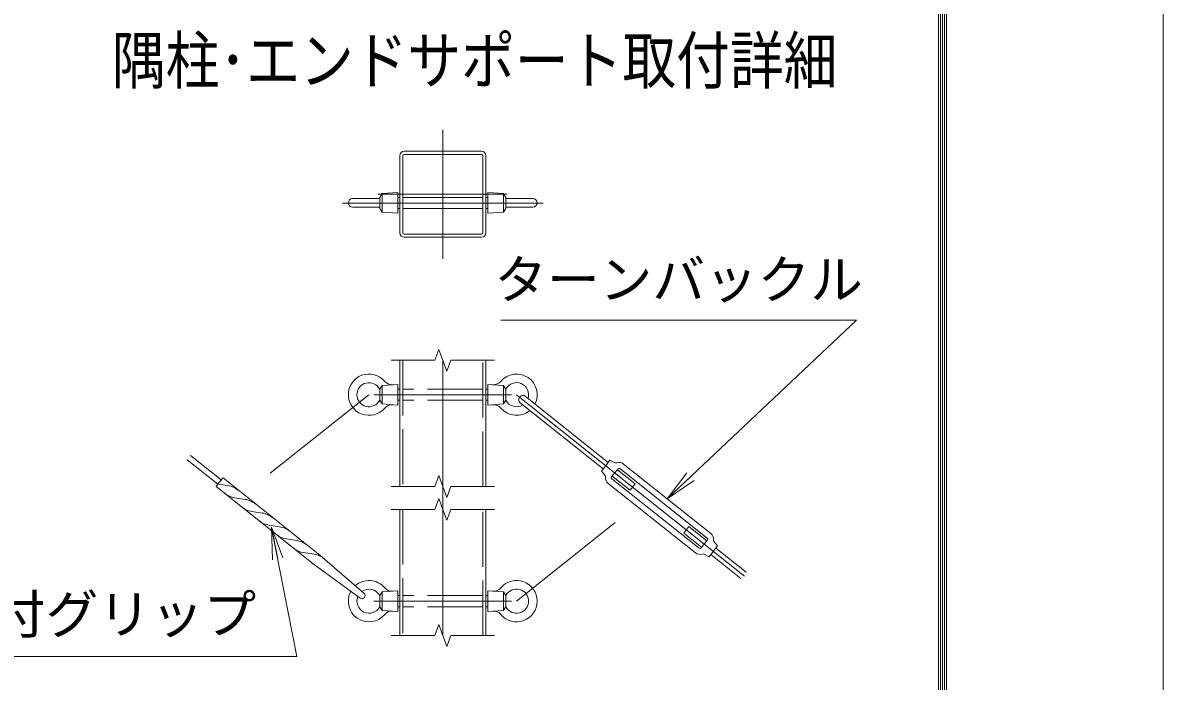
# Model space of a CAD drawing. Units: millimetres at full size; details may follow other scales. Extents: x -14699 to 14701, y -10394 to 10396.
# Drawn here: x 9728 to 14701, y -4634 to -1764 of the extents above; entities that cross this region are included whole.
import ezdxf
from ezdxf.enums import TextEntityAlignment as Align

# ---------------------------------------------------------------- set-up
doc = ezdxf.new("R2010")
doc.units = ezdxf.units.MM
doc.header["$LTSCALE"] = 40
doc.linetypes.add('DASHED', pattern=[7.5, 6, -1.5])
doc.linetypes.add('USER1', pattern=[50.8, 31.75, -6.35, 6.35, -6.35])
for name, color, linetype, lineweight in [('0-0_D-STR3', 3, 'Continuous', 13), ('0-1_D-STR1', 1, 'Continuous', 18), ('0-2_D-BMK', 2, 'USER1', 13), ('0-6_D-STR-DIM', 7, 'Continuous', 13), ('0-7_0', 7, 'Continuous', 18), ('0-9_D-STR-TXT', 7, 'Continuous', 13), ('0-A_D-TTL-TXT', 7, 'Continuous', 13), ('0-C_D-TTL', 7, 'Continuous', 18)]:
    doc.layers.add(name, color=color, linetype=linetype, lineweight=lineweight)
doc.styles.add('ＭＳ ゴシック', font='')
doc.styles.get('ＭＳ ゴシック').set_extended_font_data('MS Gothic')

# ---------------------------------------------------------------- blocks, each defined once
blk = doc.blocks.new('_Open')
at = {"layer": '0-7_0'}
blk.add_line((-40, 6.67), (0, 0), dxfattribs=at)
blk.add_lwpolyline([(-40, -6.67), (0, 0), (-40, 0)], dxfattribs=at)

msp = doc.modelspace()

# ---------------------------------------------------------------- linework, layer by layer
at = {"layer": '0-0_D-STR3'}
for p, q in [((11284.28, -2530.42), (11166.33, -2530.42)), ((11294.58, -2508.67), (11284.28, -2525.17)), ((11284.28, -2525.17), (11284.28, -2573.17)), ((11363.58, -2504.17), (11294.58, -2508.67)), ((11294.58, -2508.67), (11294.58, -2589.67)), ((11363.58, -2504.17), (11363.58, -2594.17)), ((11371.93, -2525.17), (11363.58, -2525.17)), ((11385.43, -2525.17), (11733.43, -2525.17)), ((11746.93, -2525.17), (11755.28, -2525.17)), ((11755.28, -2504.17), (11755.28, -2594.17)), ((11824.28, -2508.67), (11824.28, -2589.67)), ((11834.58, -2525.17), (11834.58, -2573.17)), ((11834.58, -2530.42), (11952.53, -2530.42)), ((11284.28, -2567.92), (11166.33, -2567.92)), ((11294.58, -2589.67), (11284.28, -2573.17)), ((11371.93, -2573.17), (11363.58, -2573.17)), ((11385.43, -2573.17), (11733.43, -2573.17)), ((11746.93, -2573.17), (11755.28, -2573.17)), ((11824.28, -2589.67), (11834.58, -2573.17)), ((11834.58, -2567.92), (11952.53, -2567.92)), ((11363.58, -2594.17), (11294.58, -2589.67)), ((11755.28, -2594.17), (11824.28, -2589.67)), ((11294.58, -3344.7), (11284.28, -3361.2)), ((11284.28, -3361.2), (11284.28, -3409.2)), ((11363.58, -3340.2), (11294.58, -3344.7)), ((11294.58, -3425.7), (11294.58, -3344.7)), ((11363.58, -3340.2), (11363.58, -3430.2)), ((11363.58, -3361.2), (11371.93, -3361.2)), ((11746.93, -3361.2), (11755.28, -3361.2)), ((11755.28, -3340.2), (11755.28, -3430.2)), ((11824.28, -3344.7), (11824.28, -3425.7)), ((11834.58, -3361.2), (11834.58, -3409.2)), ((11294.58, -3425.7), (11284.28, -3409.2)), ((11363.58, -3430.2), (11294.58, -3425.7)), ((11363.58, -3409.2), (11371.93, -3409.2)), ((11746.93, -3409.2), (11755.28, -3409.2)), ((11755.28, -3430.2), (11824.28, -3425.7)), ((11824.28, -3425.7), (11834.58, -3409.2)), ((11897.06, -3420.77), (12258.58, -3708.42)), ((11919.48, -3392.6), (12280.99, -3680.25)), ((10444.49, -3669.49), (10578.01, -3775.73)), ((10459.43, -3650.7), (10592.95, -3756.95)), ((12251.11, -3717.81), (12288.47, -3670.86)), ((12288.47, -3670.86), (12309.9, -3681.5)), ((12251.11, -3717.81), (12266.3, -3736.3)), ((12295.69, -3743.69), (12323.7, -3708.48)), ((12320.9, -3712), (12398.37, -3773.64)), ((12332.14, -3707.52), (12712.44, -4010.12)), ((12348.01, -3687.57), (12728.32, -3990.17)), ((10622.2, -3781.58), (10578.76, -3775.08)), ((11023.64, -4084.3), (10601.09, -3748.08)), ((12280.77, -3772.08), (12661.07, -4074.68)), ((12296.65, -3752.12), (12676.95, -4054.72)), ((10993.75, -4121.86), (10571.2, -3785.65)), ((10697.32, -3841.35), (10652.07, -3834.58)), ((10772.44, -3901.12), (10727.19, -3894.35)), ((10847.56, -3960.89), (10802.31, -3954.12)), ((12610.71, -3988.6), (12633.13, -3960.43)), ((12633.13, -3960.43), (12710.6, -4022.07)), ((10922.69, -4020.66), (10877.43, -4013.89)), ((12610.71, -3988.6), (12688.18, -4050.24)), ((12685.38, -4053.76), (12713.4, -4018.55)), ((10997.81, -4080.44), (10952.55, -4073.67)), ((12750.5, -4053.83), (12881.84, -4158.33)), ((10993.75, -4121.86), (11198.66, -4271.48)), ((11023.64, -4084.3), (11215.47, -4250.35)), ((12720.62, -4091.39), (12699.18, -4080.74)), ((12728.09, -4082), (12859.43, -4186.5)), ((11294.58, -4244.7), (11284.28, -4261.2)), ((11284.28, -4261.2), (11284.28, -4309.2)), ((11363.58, -4240.2), (11294.58, -4244.7)), ((11294.58, -4325.7), (11294.58, -4244.7)), ((11363.58, -4240.2), (11363.58, -4330.2)), ((11363.58, -4261.2), (11371.93, -4261.2)), ((11746.93, -4261.2), (11755.28, -4261.2)), ((11755.28, -4240.2), (11755.28, -4330.2)), ((11755.28, -4240.2), (11824.28, -4244.7)), ((11824.28, -4244.7), (11824.28, -4325.7)), ((11824.28, -4244.7), (11834.58, -4261.2)), ((11834.58, -4261.2), (11834.58, -4309.2)), ((11294.58, -4325.7), (11284.28, -4309.2)), ((11363.58, -4330.2), (11294.58, -4325.7)), ((11363.58, -4309.2), (11371.93, -4309.2)), ((11746.93, -4309.2), (11755.28, -4309.2)), ((11755.28, -4330.2), (11824.28, -4325.7)), ((11824.28, -4325.7), (11834.58, -4309.2))]:
    msp.add_line(p, q, dxfattribs=at)
at = {"layer": '0-0_D-STR3', "linetype": 'DASHED'}
for p, q in [((11733.43, -3361.2), (11385.43, -3361.2)), ((11733.43, -3409.2), (11385.43, -3409.2)), ((11733.43, -4261.2), (11385.43, -4261.2)), ((11733.43, -4309.2), (11385.43, -4309.2))]:
    msp.add_line(p, q, dxfattribs=at)
at = {"layer": '0-0_D-STR3'}
for points in [[(11755.28, -2504.17), (11824.28, -2508.67), (11834.58, -2525.17)], [(11755.28, -3340.2), (11824.28, -3344.7), (11834.58, -3361.2)], [(12298.49, -3740.17), (12375.96, -3801.81), (12398.37, -3773.64)], [(12720.62, -4091.39), (12757.98, -4044.44), (12742.79, -4025.94)]]:
    msp.add_lwpolyline(points, dxfattribs=at)
for centre, radius, start, end in [((11166.33, -2549.17), 18.75, 90, 270), ((11952.53, -2549.17), 18.75, 270, 90), ((11237.58, -3385.2), 90, 40.33299, 319.66701), ((11338.21, -3299.77), 42, 220.33299, 273.7314), ((11780.65, -3299.77), 42, 266.2686, 319.66701), ((11881.28, -3385.2), 90, 333.02839, 139.66701), ((11237.58, -3385.2), 52.5, 27.20289, 332.79711), ((11881.28, -3385.2), 52.5, 341.54247, 152.79711), ((11338.21, -3470.64), 42, 86.2686, 139.66701), ((11780.65, -3470.64), 42, 40.33299, 93.7314), ((11881.28, -3385.2), 52.5, 207.20289, 301.44039), ((11908.27, -3406.68), 18, 51.49143, 231.49143), ((11881.28, -3385.2), 90, 220.33299, 309.95447), ((12315.24, -3670.75), 12, 243.59068, 287.61032), ((12328.4, -3712.22), 31.5, 51.49143, 107.61032), ((12328.4, -3712.22), 6, 51.49143, 141.49143), ((10850.92, -3977.54), 339.21, 137.43473, 145.54859), ((12257.02, -3743.92), 12, 355.37255, 39.39218), ((12300.38, -3747.43), 31.5, 175.37255, 231.49143), ((12300.38, -3747.43), 6, 141.49143, 231.49143), ((10665.38, -3745.57), 90, 231.49173, 261.49182), ((10608.89, -3870.59), 90, 49.121, 81.49181), ((10740.5, -3805.34), 90, 231.49173, 261.49182), ((10684.01, -3930.36), 90, 49.121, 81.49181), ((10759.13, -3990.13), 90, 49.11991, 81.49181), ((10815.62, -3865.11), 90, 231.49054, 261.49036), ((10834.25, -4049.9), 90, 49.12006, 81.49181), ((10890.74, -3924.89), 90, 231.49173, 261.49182), ((10909.37, -4109.67), 90, 49.121, 81.49181), ((12708.7, -4014.81), 6, 321.49143, 51.49143), ((12708.7, -4014.81), 31.5, 355.37255, 51.49143), ((12752.06, -4018.32), 12, 175.37255, 219.39218), ((10965.87, -3984.66), 90, 231.49173, 261.49182), ((12680.68, -4050.03), 31.5, 231.49143, 287.61032), ((12680.68, -4050.03), 6, 231.49143, 321.49143), ((10984.49, -4169.45), 90, 49.11991, 81.49037), ((12693.84, -4091.49), 12, 63.59068, 107.61032), ((11237.58, -4285.2), 90, 40.33299, 131.53741), ((11338.21, -4199.77), 42, 220.33299, 273.7314), ((11780.65, -4199.77), 42, 266.2686, 319.66701), ((11881.28, -4285.2), 90, 220.33299, 139.66701), ((11237.58, -4285.2), 90, 151.44538, 319.66701), ((11237.58, -4285.2), 52.5, 156.93654, 332.79711), ((11207.06, -4260.92), 13.5, 231.48971, 51.48971), ((11237.58, -4285.2), 52.5, 27.20289, 126.04626), ((11881.28, -4285.2), 52.5, 207.20289, 152.79711), ((11338.21, -4370.64), 42, 86.2686, 139.66701), ((11780.65, -4370.64), 42, 40.33299, 93.7314)]:
    msp.add_arc(centre, radius, start, end, dxfattribs=at)
at = {"layer": '0-1_D-STR1'}
for p, q in [((11727.73, -2324.17), (11391.13, -2324.17)), ((11371.93, -2343.37), (11371.93, -2679.97)), ((11385.43, -2343.37), (11385.43, -2679.97)), ((11727.73, -2337.67), (11391.13, -2337.67)), ((11733.43, -2679.97), (11733.43, -2343.37)), ((11746.93, -2679.97), (11746.93, -2343.37)), ((11391.13, -2685.67), (11727.73, -2685.67)), ((11391.13, -2699.17), (11727.73, -2699.17)), ((11371.93, -3235.2), (11371.93, -3785.2)), ((11746.93, -3785.2), (11746.93, -3235.2)), ((11371.93, -3885.2), (11371.93, -4435.2)), ((11746.93, -4435.2), (11746.93, -3885.2))]:
    msp.add_line(p, q, dxfattribs=at)
at = {"layer": '0-1_D-STR1', "linetype": 'DASHED'}
for p, q in [((11385.43, -3235.2), (11385.43, -3785.2)), ((11733.43, -3785.2), (11733.43, -3235.2)), ((11385.43, -3885.2), (11385.43, -4435.2)), ((11733.43, -4435.2), (11733.43, -3885.2))]:
    msp.add_line(p, q, dxfattribs=at)
at = {"layer": '0-1_D-STR1'}
for centre, radius, start, end in [((11391.13, -2343.37), 19.2, 90, 180), ((11727.73, -2343.37), 19.2, 0, 90), ((11391.13, -2343.37), 5.7, 90, 180), ((11727.73, -2343.37), 5.7, 0, 90), ((11391.13, -2679.97), 19.2, 180, 270), ((11391.13, -2679.97), 5.7, 180, 270), ((11727.73, -2679.97), 19.2, 270, 0), ((11727.73, -2679.97), 5.7, 270, 0)]:
    msp.add_arc(centre, radius, start, end, dxfattribs=at)
at = {"layer": '0-2_D-BMK'}
for p, q in [((11559.43, -2792.92), (11559.43, -2230.42)), ((11278.18, -2511.67), (11840.68, -2511.67)), ((11121.77, -2550.55), (11997.09, -2550.55)), ((11559.43, -4435.2), (11559.43, -3235.2)), ((11237.58, -3385.2), (10807.2, -3727.65)), ((11259.43, -3385.2), (11859.43, -3385.2)), ((11881.28, -3385.2), (13013.18, -4285.83)), ((11881.28, -4285.2), (12311.78, -3942.91)), ((11259.43, -4285.2), (11859.43, -4285.2))]:
    msp.add_line(p, q, dxfattribs=at)
at = {"layer": '0-6_D-STR-DIM'}
for p, q in [((11542.11, -3187.63), (11524.8, -3235.2)), ((11576.74, -3282.77), (11542.11, -3187.63)), ((11334.43, -3235.2), (11524.8, -3235.2)), ((11594.06, -3235.2), (11576.74, -3282.77)), ((11594.06, -3235.2), (11784.43, -3235.2)), ((11542.11, -3737.63), (11524.8, -3785.2)), ((11576.74, -3832.77), (11542.11, -3737.63)), ((11334.43, -3785.2), (11524.8, -3785.2)), ((11594.06, -3785.2), (11576.74, -3832.77)), ((11594.06, -3785.2), (11784.43, -3785.2)), ((11542.11, -3837.63), (11524.8, -3885.2)), ((11576.74, -3932.77), (11542.11, -3837.63)), ((11334.43, -3885.2), (11524.8, -3885.2)), ((11594.06, -3885.2), (11576.74, -3932.77)), ((11594.06, -3885.2), (11784.43, -3885.2)), ((11542.11, -4387.63), (11524.8, -4435.2)), ((11576.74, -4482.77), (11542.11, -4387.63)), ((11334.43, -4435.2), (11524.8, -4435.2)), ((11594.06, -4435.2), (11576.74, -4482.77)), ((11594.06, -4435.2), (11784.43, -4435.2))]:
    msp.add_line(p, q, dxfattribs=at)
at = {"layer": '0-9_D-STR-TXT'}
for points in [[(11812.14, -3060.91), (13363.73, -3060.91), (12539.62, -3837.49)], [(9377.84, -4527.07), (10923.21, -4527.07), (10812.87, -3965.1)]]:
    msp.add_lwpolyline(points, dxfattribs=at)
at = {"layer": '0-C_D-TTL', "color": 2}
msp.add_lwpolyline([(-14698.88, 10395.79), (14701.12, 10395.79), (14701.12, -10394.21), (-14698.88, -10394.21)], close=True, dxfattribs=at)
at = {"layer": '0-C_D-TTL'}
for points in [[(-13753.88, 9625.79), (13756.12, 9625.79), (13756.12, -9624.21), (-13753.88, -9624.21)], [(-13745.13, 9617.04), (13747.37, 9617.04), (13747.37, -9615.46), (-13745.13, -9615.46)], [(-13736.38, 9608.29), (13738.62, 9608.29), (13738.62, -9606.71), (-13736.38, -9606.71)], [(-13727.63, 9599.54), (13729.87, 9599.54), (13729.87, -9597.96), (-13727.63, -9597.96)], [(-13718.88, 9590.79), (13721.12, 9590.79), (13721.12, -9589.21), (-13718.88, -9589.21)]]:
    msp.add_lwpolyline(points, close=True, dxfattribs=at)

# ---------------------------------------------------------------- block references
at = {"layer": '0-9_D-STR-TXT', "xscale": 3.5, "yscale": 3.5}
for p, rotation in [((12538.16, -3838.87), 223.29944), ((10812.48, -3963.14), 101.10829)]:
    msp.add_blockref('_Open', p, dxfattribs=dict(at, rotation=rotation))

# ---------------------------------------------------------------- texts
at = {"layer": '0-9_D-STR-TXT', "style": 'ＭＳ ゴシック'}
for s, p in [('ターンバックル', (11784.61, -3017.3)), ('巻付グリップ', (9368.07, -4476.36))]:
    msp.add_text(s, height=168.3, dxfattribs=at).set_placement(p, align=Align.BOTTOM_LEFT)
at = {"layer": '0-A_D-TTL-TXT', "style": 'ＭＳ ゴシック', "width": 0.85}
msp.add_text('隅柱･エンドサポート取付詳細', height=202.1, dxfattribs=at).set_placement((10116.72, -2089.71), align=Align.BOTTOM_LEFT)

doc.saveas('drawing.dxf')
